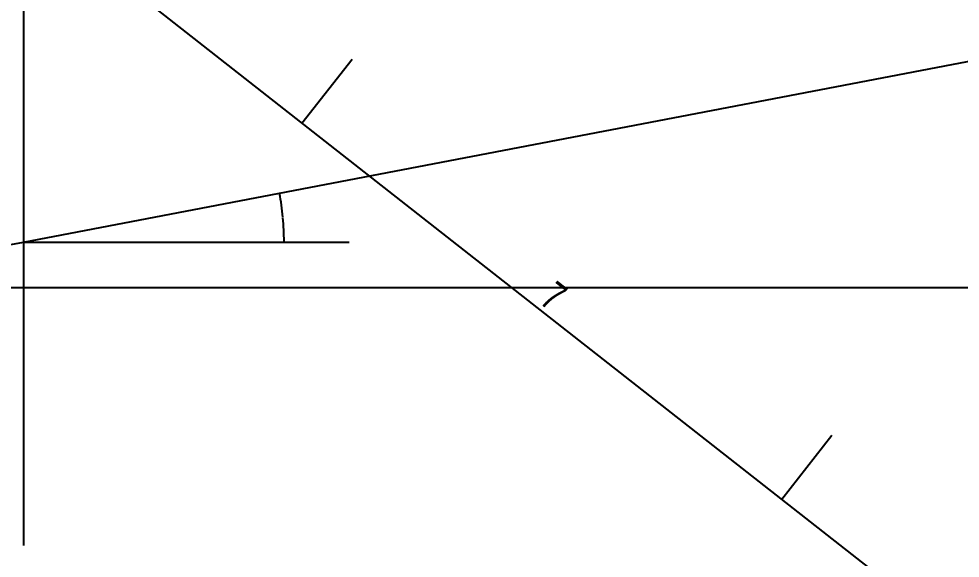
# Model space of a CAD drawing. Header units: millimetres. Extents: x -605 to 8012, y -2292 to 5879.
# Drawn here: x 1480.3 to 1885.7, y 1271.2 to 1503.3 of the extents above; entities that cross this region are included whole.
import ezdxf

# ---------------------------------------------------------------- set-up
doc = ezdxf.new("R2010")
doc.units = ezdxf.units.MM
doc.header["$LTSCALE"] = 5
doc.layers.get('0').update_dxf_attribs({"lineweight": 25})
doc.layers.add('AM_5', color=3, linetype='Continuous', lineweight=25)
doc.layers.add('Legenda', color=7, linetype='Continuous', lineweight=25)
doc.styles.get("Standard").update_dxf_attribs({"font": 'SwissCL.ttf'})
doc.styles.add('Texto_2_5 - LNLS', font='SwissCL.ttf')
doc.dimstyles.new('Standard$2', dxfattribs={"dimscale": 5, "dimtxt": 0.18, "dimasz": 4.572, "dimexe": 0.18, "dimexo": 0.0625, "dimgap": 0.09, "dimtad": 0, "dimtih": 1, "dimtoh": 1, "dimdec": 4, "dimzin": 0, "dimdsep": 46, "dimtxsty": 'Standard', "dimblk": 'CLOSED', "dimcen": 0.09, "dimadec": 0, "dimazin": 0, "dimtfac": 1, "dimtdec": 4, "dimtofl": 0, "dimtmove": 0, "dimatfit": 3, "dimfxl": 1, "dimtolj": 1, "dimtzin": 0, "dimarcsym": 0})

# ---------------------------------------------------------------- blocks, each defined once
blk = doc.blocks.new('Borders A3')
at = {"layer": 'Legenda'}
for p, q in [((315, 287), (315, 294)), ((367.5, 287), (367.5, 294)), ((25, 287), (410, 287))]:
    blk.add_line(p, q, dxfattribs=at)
at = {"layer": 'Legenda', "color": 236, "true_color": 0x800040, "insert": (341.25, 287.4), "char_height": 2.5, "attachment_point": 8, "style": 'Texto_2_5 - LNLS'}
blk.add_mtext('7', dxfattribs=at)
blk = doc.blocks.new('*D25')
at = {"layer": 'AM_5', "color": 0, "lineweight": -2, "transparency": 16777216}
for start, end in [(5.5058, 10.735), (0.0919, 5.3211)]:
    blk.add_arc((1482.36, 1407.25), 112.2, start, end, dxfattribs=at)
at = {"layer": 'AM_5', "color": 0, "transparency": 16777216}
for points in [[(1592.57, 1428.15), (1592.63, 1428.16), (1592.57, 1428.33)], [(1594.6, 1407.43), (1594.54, 1407.43), (1594.57, 1407.25)]]:
    blk.add_solid(points, dxfattribs=at)
at = {"layer": 'Defpoints', "color": 0, "transparency": 16777216}
for p in [(1868.36, 1481.07), (1594.34, 1414.32), (1482.36, 1407.25), (1482.36, 1407.25), (1622.58, 1407.25)]:
    blk.add_point(p, dxfattribs=at)
at = {"layer": 'AM_5', "color": 0, "transparency": 16777216, "insert": (1594.06, 1417.84), "char_height": 0.18, "attachment_point": 5}
blk.add_mtext('\\A1;11°', dxfattribs=at)

msp = doc.modelspace()

# ---------------------------------------------------------------- linework, layer by layer
for p, q in [((1482.3628, 1628.31346), (1482.3628, 1276.71539)), ((1482.3628, 1407.25446), (2195.81165, 1543.69921)), ((1065.46272, 1327.5237), (1482.3628, 1407.25446)), ((1413.93032, 1394.16698), (1482.3628, 1407.25446)), ((1482.3628, 1407.25446), (1622.57603, 1407.25446)), ((-604.69067, 1387.75348), (2195.81165, 1387.75348))]:
    msp.add_line(p, q)

# ---------------------------------------------------------------- block references
at = {"xscale": 5, "yscale": 5, "zscale": 5, "rotation": 321.9178935800178}
msp.add_blockref('Borders A3', (-522.57908, 1300.35432), dxfattribs=at)

# ---------------------------------------------------------------- dimensions: what is measured, and where the dimension line sits
at = {"layer": 'AM_5'}
dim = msp.add_angular_dim_2l(base=(1594.34289, 1414.31724), line1=((1482.3628, 1407.25446), (1622.57603, 1407.25446)), line2=((1482.3628, 1407.25446), (1868.35801, 1481.07478)), dimstyle='Standard$2', override={"dimscale": 1, "dimasz": 0.18, "dimpost": ''}, dxfattribs=at)
dim.commit()
dim.dimension.update_dxf_attribs({"geometry": '*D25', "text_midpoint": (1594.06496, 1417.83988)})

doc.saveas('drawing.dxf')
